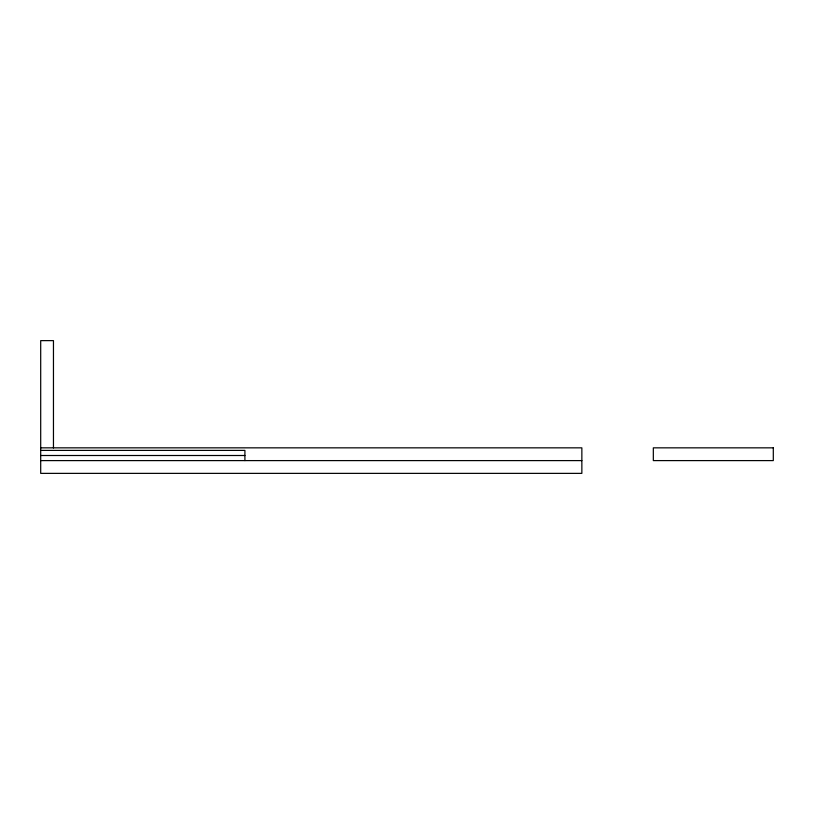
<?xml version="1.0" encoding="UTF-8"?>
<svg xmlns="http://www.w3.org/2000/svg" width="814" height="814" viewBox="0 0 814 814"><rect width="100%" height="100%" fill="white"/><g stroke="black" fill="none" stroke-linecap="round" stroke-linejoin="round"><path stroke-width="1.22" d="M40.7 447.842L581.857 447.842L581.857 473.372L40.7 473.372L40.7 340.628L53.459 340.628L53.459 447.975M40.7 450.396L244.912 450.396L244.912 460.602M40.7 455.504L244.912 455.504M40.7 460.602L581.857 460.602M773.3 447.842L653.327 447.842L653.327 460.602L773.3 460.602L773.3 447.842"/></g></svg>
